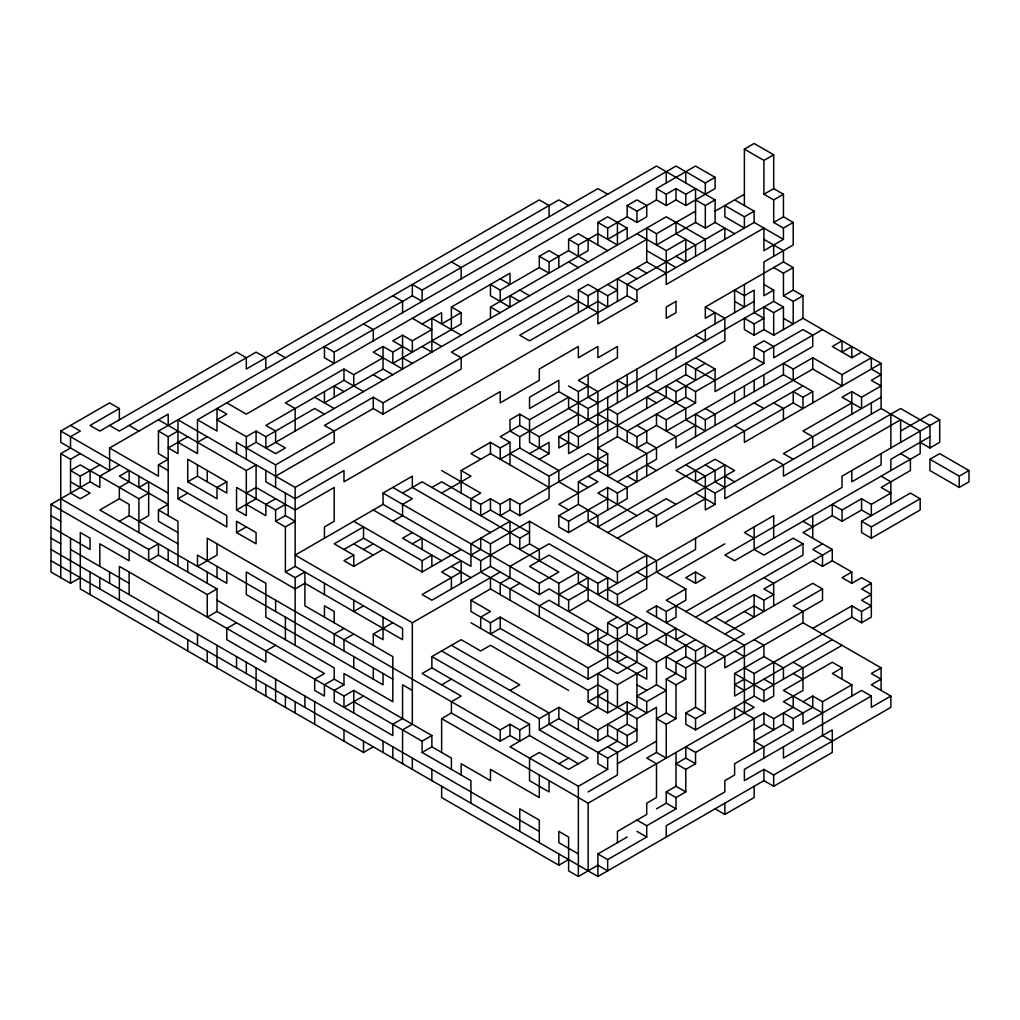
<?xml version="1.0" encoding="UTF-8"?>
<svg xmlns="http://www.w3.org/2000/svg" width="1020" height="1020" viewBox="0 0 1020 1020"><rect width="100%" height="100%" fill="white"/><g stroke="black" fill="none" stroke-linecap="round" stroke-linejoin="round"><path stroke-width="1.5" d="M168.185 425.429L168.185 414.145L109.599 447.984L109.599 470.526L60.766 442.336L60.766 431.065L109.599 402.875L119.365 408.51L119.365 419.781M119.365 408.51L90.066 425.429L99.832 431.065L236.551 352.13L246.317 357.765L246.317 369.036L539.299 199.894L549.066 205.53L549.066 216.814M60.766 577.664L60.766 453.619L70.533 447.984L70.533 436.7L80.299 431.065L70.533 425.429M60.766 453.619L70.533 459.255L80.299 453.619M148.665 493.081L138.898 498.729L80.299 464.89L70.533 470.526L80.299 476.174L99.832 464.89M109.599 447.984L158.431 476.174L158.431 464.89L168.185 459.255L158.431 453.619L158.431 431.065L558.832 199.894L568.599 205.53M80.299 577.664L70.533 583.3L51 572.029L51 504.364L90.066 481.81L90.066 470.526M119.365 464.89L99.832 476.174L99.832 487.445L90.066 481.81M158.431 431.065L168.185 436.7L177.952 431.065M177.952 442.336L197.485 453.619L197.485 419.781L412.335 295.736L422.101 301.384L422.101 290.101L412.335 284.465L412.335 295.736M422.101 290.101L597.898 188.611L607.665 194.246M187.718 436.7L168.185 447.971L177.952 453.619L177.952 419.781L295.15 487.445L627.185 295.736L636.952 301.384L636.952 290.101L754.15 222.449L754.15 211.165L734.617 199.894M334.216 352.13L334.216 363.4L324.449 357.765L324.449 346.481L334.216 352.13L656.485 166.056L715.084 199.894L715.084 222.449L734.617 233.72M197.485 442.336L207.251 436.7M119.365 521.271L129.132 515.635L129.132 504.364L119.365 498.729L99.832 510L226.784 583.3L226.784 572.016M383.048 357.765L353.749 374.684L343.982 369.036L285.383 402.875L295.15 408.51L295.15 431.065M402.568 346.481L392.815 352.13L383.048 346.481L373.282 352.13L402.568 369.036L402.568 335.21L392.815 340.846L412.335 352.13L412.335 340.846L431.868 329.575L412.335 318.291M422.101 323.939L441.634 312.655L441.634 323.939L461.167 312.655L461.167 323.939L392.815 363.4L392.815 352.13M451.401 329.575L451.401 307.02L510 273.194L510 284.465L500.233 278.83M519.766 301.384L510 295.736L510 307.02L490.467 295.736L490.467 284.465L500.233 290.101L539.299 267.546L539.299 256.275L549.066 250.639L558.832 256.275L558.832 267.546M588.132 261.91L568.599 250.639L568.599 239.356L578.365 233.72L607.665 250.639M597.898 245.004L597.898 222.449L607.665 216.801L627.185 228.085L627.185 239.356M627.185 216.801L627.185 205.53L636.952 199.894L646.718 205.53L646.718 216.801L636.952 222.449L627.185 216.801L607.665 228.085L597.898 222.449M656.485 199.894L656.485 188.611L695.551 166.056L715.084 177.34L715.084 188.611L685.784 205.53L676.018 199.894L666.251 205.53L656.485 199.894L636.952 211.165L627.185 205.53M197.485 419.781L217.018 431.065L217.018 408.51L226.784 414.145L217.018 419.781L246.317 436.7L256.084 431.065L265.85 436.7L314.683 408.51L324.449 414.145M363.515 391.591L343.982 380.32L265.85 425.429L275.617 431.065L275.617 442.336L285.383 447.971L275.617 453.619L256.084 442.336L246.317 447.971M539.299 256.275L549.066 261.91L568.599 250.639M568.599 239.356L578.365 244.991L597.898 233.72L617.431 245.004L617.431 222.449M656.485 188.611L666.251 194.246L676.018 188.611L685.784 194.246L695.551 188.611L695.551 222.449L705.317 228.085L715.084 222.449M744.383 149.149L754.15 143.501L773.683 154.785L773.683 188.611L763.916 194.259L763.916 160.42L744.383 149.149L744.383 205.53M187.718 481.81L197.485 476.174L226.784 493.081L226.784 481.81L187.718 459.255L187.718 481.81L217.018 498.716L217.018 487.445L226.784 481.81M383.048 346.481L383.048 369.036L324.449 402.875L324.449 391.591M490.467 318.291L490.467 307.02L588.132 250.639L588.132 239.356M627.185 228.085L607.665 239.356L607.665 228.085M226.784 402.875L246.317 414.145L676.018 166.056L705.317 182.975L715.084 177.34M138.898 521.271L148.665 515.635L148.665 481.81L138.898 487.445L138.898 476.174M177.952 532.555L158.431 521.271L158.431 510L168.185 504.364L119.365 476.174L129.132 470.526L129.132 481.81L119.365 487.445L119.365 498.729M177.952 498.729L226.784 526.919L226.784 515.635L177.952 487.445L177.952 498.729L187.718 493.081M763.916 160.42L773.683 154.785M158.431 419.781L246.317 470.526L256.084 464.89L256.084 498.716L236.551 510L236.551 487.445L275.617 510L285.383 504.364M597.898 312.655L568.599 295.736L383.048 402.875L373.282 397.226L324.449 425.429L334.216 431.065L334.216 442.336L275.617 476.174M646.718 239.356L451.401 352.13L461.167 357.765L461.167 369.036L383.048 414.145L373.282 408.51L275.617 464.89L236.551 442.336L236.551 453.619M578.365 312.655L578.365 290.101L588.132 295.736L646.718 261.91L646.718 228.085L656.485 233.72L695.551 211.165M695.551 199.894L705.317 205.53L715.084 199.894M578.365 290.101L588.132 284.465L607.665 295.749L607.665 307.02L597.898 301.384L529.533 340.846L519.766 335.21L578.365 301.384M695.551 222.449L656.485 244.991L656.485 233.72M715.084 211.165L744.383 194.259M60.766 498.729L148.665 549.474L158.431 543.826L158.431 555.109L217.018 588.935L217.018 611.49L324.449 673.506L314.683 679.154L314.683 690.425L324.449 696.061L324.449 684.79L334.216 679.154L343.982 684.79L343.982 673.506L392.815 701.709L392.815 656.599L304.916 605.854L304.916 572.016L295.15 577.664L285.383 572.016L285.383 526.919L295.15 521.271L285.383 515.635L275.617 521.271L275.617 510M246.317 493.081L256.084 487.445L295.15 510L334.216 487.445L334.216 521.271L324.449 526.919L324.449 538.19M783.449 329.575L783.449 307.02L773.683 301.384L773.683 290.101L763.916 295.749L763.916 261.91L793.216 245.004L793.216 222.449L783.449 228.085L783.449 239.356L763.916 250.639L763.916 228.085L666.251 284.465L666.251 250.639L685.784 239.356L685.784 261.91L676.018 256.275M158.431 555.109L148.665 560.745L148.665 549.474M607.665 295.749L617.431 290.101L607.665 284.465M744.383 216.801L744.383 228.085L724.85 216.801L724.85 205.53L744.383 216.801L754.15 211.165M773.683 199.894L783.449 194.259L783.449 216.801L773.683 222.449L773.683 199.894L763.916 194.259M275.617 498.716L265.85 504.364L265.85 515.635L246.317 504.364M236.551 532.555L256.084 543.826L256.084 532.555L236.551 521.271L236.551 532.555L246.317 526.919M636.952 301.384L597.898 323.939L597.898 290.101M51 504.364L207.251 594.571L217.018 588.935M500.233 572.016L412.335 622.761L295.15 555.109L383.048 504.364L383.048 493.081L412.335 476.174L412.335 487.445L490.467 532.555M597.898 425.429L568.599 408.51L568.599 397.239L529.533 419.781L519.766 414.145L510 419.781L510 431.065L519.766 436.7L754.15 301.384M558.832 391.591L529.533 408.51L529.533 397.239L558.832 380.32L558.832 391.591L588.132 408.51L773.683 301.384M715.084 323.939L715.084 312.655L705.317 318.291L705.317 307.02L783.449 261.91L783.449 250.639L763.916 239.356M402.568 493.081L422.101 481.81L519.766 538.19L529.533 532.555L490.467 510L480.7 515.635L480.7 504.364L490.467 498.716L500.233 504.364L510 498.716L519.766 504.364L607.665 453.619L607.665 476.174L695.551 425.429M510 464.89L510 442.336L500.233 447.984L490.467 442.336L470.934 453.619L480.7 459.255M578.365 414.145L539.299 436.7L519.766 425.429L500.233 436.7L510 442.336M568.599 385.955L578.365 391.591L588.132 385.955M783.449 273.194L793.216 267.546L793.216 290.101L783.449 295.749L783.449 273.194L773.683 267.546M217.018 611.49L207.251 617.125L207.251 594.571M285.383 572.016L295.15 566.38L402.568 628.409L402.568 639.68L304.916 583.3L295.15 588.935L207.251 538.19L207.251 560.745M431.868 487.445L441.634 481.81L480.7 504.364M461.167 493.081L461.167 470.526L490.467 453.619L549.066 487.445M343.982 549.474L363.515 538.19L422.101 572.016L461.167 549.474M392.815 521.271L402.568 515.635L402.568 504.364L412.335 498.716L392.815 487.445M441.634 493.081L470.934 476.174L461.167 470.526M519.766 436.7L519.766 447.984L500.233 459.255L500.233 447.984M236.551 622.761L226.784 628.409L226.784 639.68L265.85 662.235L265.85 650.964L275.617 645.316M353.749 566.38L353.749 555.109L343.982 560.745L353.749 566.38L383.048 549.474M363.515 549.474L373.282 543.826M529.533 453.619L549.066 442.336L549.066 453.619L539.299 459.255M568.599 442.336L558.832 447.984L558.832 436.7L724.85 340.846L724.85 318.291L705.317 307.02M920.168 442.336L929.934 447.984L939.7 442.336L939.7 419.794L842.048 476.174L842.048 487.445L724.85 555.109L734.617 560.745L920.168 453.619L920.168 431.065L881.101 408.51L881.101 363.4L802.982 318.304L773.683 335.21L763.916 329.575L754.15 335.21L744.383 329.575L744.383 318.304L754.15 323.939L763.916 318.304L754.15 312.655L754.15 290.101L744.383 295.749L734.617 290.101L734.617 312.655M763.916 329.575L763.916 307.02L773.683 312.655L783.449 307.02M783.449 295.749L793.216 301.384L802.982 295.749L802.982 318.304M412.335 532.555L402.568 538.19L441.634 560.745M763.916 363.4L754.15 357.765L754.15 346.494L763.916 352.13L763.916 363.4L715.084 391.591L715.084 369.036L676.018 391.591L666.251 385.955L666.251 397.239L568.599 453.619L568.599 431.065L578.365 436.7L607.665 419.781M607.665 408.51L617.431 414.145L685.784 374.684L695.551 380.32L695.551 369.036L705.317 363.4M412.335 543.826L422.101 538.19L422.101 549.474M754.15 346.494L763.916 340.846L773.683 346.494L773.683 357.765L822.515 329.575M510 453.619L549.066 476.174L588.132 453.619L607.665 464.89L578.365 481.81L578.365 504.364L597.898 515.635L597.898 526.919L715.084 459.255L734.617 470.539L617.431 538.19M646.718 476.174L646.718 453.619L617.431 436.7L597.898 447.984L607.665 453.619M676.018 380.32L695.551 391.591L695.551 402.875L685.784 397.239L627.185 431.065L627.185 442.336M695.551 391.591L754.15 357.765M763.916 352.13L802.982 329.575L812.749 335.21L812.749 346.494L666.251 431.065L666.251 419.781L695.551 402.875M353.749 521.271L422.101 560.745L431.868 555.109L431.868 566.38M549.066 476.174L549.066 498.729L519.766 515.635L510 510L500.233 515.635L500.233 504.364M597.898 414.145L636.952 436.7L656.485 425.429L676.018 436.7L676.018 447.984L812.749 369.049L842.048 385.955L842.048 374.684L812.749 357.765L793.216 369.049L783.449 363.4L783.449 374.684L812.749 391.591L812.749 402.875M363.515 605.854L353.749 611.49L353.749 600.219M617.431 481.81L656.485 459.255L656.485 447.984L646.718 442.336L636.952 447.984L636.952 436.7M343.982 628.409L334.216 634.045L334.216 645.316M470.934 555.109L480.7 549.461L480.7 538.19L490.467 543.826L529.533 521.271L617.431 572.016L646.718 555.109L646.718 588.935L617.431 605.854L617.431 594.571L607.665 588.935M695.551 436.7L695.551 414.145L705.317 419.794L783.449 374.684M353.749 634.045L343.982 639.68L343.982 650.964M461.167 572.016L422.101 594.571L431.868 600.206L490.467 566.38L539.299 594.571L549.066 588.935L568.599 600.206L588.132 588.935M383.048 504.364L480.7 560.745L510 543.826L558.832 572.016L539.299 583.3L383.048 493.081M265.85 470.526L265.85 481.81L295.15 498.716L343.982 470.526L343.982 481.81L500.233 391.591L500.233 402.875L539.299 380.32L539.299 369.036L578.365 346.481L578.365 357.765L597.898 346.481L597.898 357.765L617.431 346.494L617.431 357.765L578.365 380.32L597.898 391.591L597.898 470.526L627.185 487.445L627.185 498.729L568.599 532.555L558.832 526.919L558.832 515.635L578.365 504.364M802.982 385.955L617.431 493.081L607.665 487.445L597.898 493.081L636.952 515.635M373.282 645.316L373.282 634.045L392.815 622.761M529.533 521.271L529.533 543.826L519.766 549.461L519.766 538.19M558.832 515.635L568.599 521.271L607.665 498.729M851.815 357.765L851.815 346.494L842.048 352.13L842.048 340.846L832.282 346.494L851.815 357.765L861.568 352.13M812.749 391.591L802.982 397.239L802.982 408.51L793.216 402.875L676.018 470.526L715.084 493.081L773.683 459.255L783.449 464.89L783.449 476.174L900.634 408.51L929.934 425.429L929.934 447.984M842.048 374.684L871.335 357.765L871.335 369.049L881.101 374.684L871.335 380.32L881.101 385.955L861.568 397.239L851.815 391.591L842.048 397.239L861.568 408.51L861.568 397.239M470.934 600.219L490.467 588.935L646.718 679.154L646.718 667.87L617.431 650.964L588.132 667.87L500.233 617.125L490.467 622.761L470.934 611.49L470.934 600.219L490.467 611.49L480.7 617.125L480.7 628.409M881.101 363.4L744.383 442.336L744.383 431.065L734.617 425.429M343.982 684.79L334.216 690.425L334.216 701.709L392.815 735.535L392.815 724.251L402.568 718.615L402.568 684.79L412.335 690.425M519.766 583.3L510 588.935L510 600.219M607.665 532.555L666.251 498.729L676.018 504.364M119.365 600.219L119.365 566.38L343.982 696.061L353.749 690.425L431.868 735.535L431.868 746.806L451.401 758.09L451.401 769.36M851.815 402.875L802.982 431.065L812.749 436.7L812.749 447.984M363.515 696.061L343.982 707.344L343.982 696.061M578.365 763.725L529.533 735.535L529.533 724.251L431.868 667.87L431.868 656.599L461.167 639.68L480.7 650.964L490.467 645.316L568.599 690.425M607.665 600.219L607.665 577.664L597.898 583.3L549.066 555.109L529.533 566.38L558.832 583.3L578.365 572.016L578.365 583.3L695.551 650.951L705.317 645.316L705.317 656.599M705.317 498.729L656.485 526.919L656.485 515.635L646.718 510M881.101 397.239L783.449 453.619L793.216 459.255M431.868 667.87L422.101 673.506L461.167 696.061L451.401 701.709L451.401 712.98L500.233 741.17L510 735.535L519.766 741.17L519.766 729.899L529.533 724.251M646.718 645.316L627.185 634.045L607.665 645.316L607.665 667.87L588.132 679.154L500.233 628.409L490.467 634.045L490.467 622.761M558.832 594.571L588.132 577.664L588.132 600.206L568.599 611.49L568.599 600.206M715.084 493.081L715.084 504.364L705.317 510L705.317 476.174L685.784 464.89M881.101 408.51L724.85 498.729L724.85 464.89L695.551 481.81L695.551 470.526M441.634 684.79L451.401 679.154M617.431 594.571L695.551 549.474L695.551 538.19M900.634 431.065L929.934 414.145L939.7 419.794M51 526.919L90.066 549.474L90.066 538.19L80.299 532.555L80.299 588.935L363.515 752.454L373.282 746.806M666.251 577.664L724.85 543.826M441.634 752.454L441.634 718.615L451.401 712.98M480.7 560.745L480.7 572.016L588.132 634.045L597.898 628.409L597.898 650.964M588.132 634.045L588.132 645.316L607.665 634.045L607.665 622.761L617.431 617.125M695.551 572.029L685.784 577.664L695.551 583.3L705.317 577.664L695.551 572.029L695.551 583.3M929.934 436.7L890.868 459.255L890.868 470.539M353.749 701.709L422.101 741.17L431.868 735.535M510 690.425L519.766 684.79L451.401 645.316M607.665 622.761L617.431 628.409L636.952 617.125M588.132 510L588.132 521.271L656.485 560.745L656.485 572.016L685.784 588.935L685.784 600.219L666.251 611.49L656.485 605.854L646.718 611.49L724.85 656.599L724.85 667.87L802.982 622.774L881.101 667.87L881.101 690.425M685.784 588.935L666.251 600.219L744.383 645.316L744.383 712.98M422.101 741.17L422.101 752.454L431.868 746.806M636.952 628.409L646.718 622.761L646.718 634.045L636.952 639.68L636.952 628.409L588.132 600.206M900.634 453.619L910.401 459.255L910.401 470.539L881.101 487.445L890.868 493.081L871.335 504.364L871.335 515.635L861.568 510L842.048 521.284L832.282 515.635L802.982 532.555L832.282 549.474L832.282 560.745L822.515 566.38L812.749 560.745M832.282 515.635L832.282 504.364L842.048 510L861.568 498.729L871.335 504.364M929.934 459.255L939.7 453.619L969 470.539L969 481.81L959.233 487.445L929.934 470.539L929.934 459.255L959.233 476.174L969 470.539M685.784 611.49L802.982 543.826L802.982 555.109L695.551 617.125M217.018 543.826L217.018 555.109L197.485 566.38L197.485 555.109L500.233 729.899L510 724.251L519.766 729.899M627.185 656.599L617.431 662.235L617.431 628.409M822.515 543.826L812.749 549.474L822.515 555.109L822.515 566.38M861.568 521.284L910.401 493.081L920.168 498.729L920.168 510L871.335 538.19L861.568 532.555L861.568 521.284L871.335 526.919L920.168 498.729M431.868 656.599L539.299 718.615L558.832 707.344L597.898 729.899L636.952 707.344L636.952 673.506M588.132 690.425L597.898 684.79L607.665 690.425L607.665 712.98L588.132 701.709L588.132 690.425L470.934 622.761M685.784 634.045L676.018 639.68L676.018 628.409L636.952 650.951L636.952 662.235L617.431 673.506L607.665 667.87M705.317 622.761L754.15 594.571L763.916 600.219L773.683 594.571L763.916 588.935L832.282 549.474M529.533 735.535L510 746.806L578.365 786.28L607.665 769.36L607.665 758.09L636.952 741.17L636.952 718.615L656.485 707.344L656.485 752.454L646.718 758.09L656.485 763.725L656.485 797.551L646.718 803.199L646.718 814.47L617.431 831.389L617.431 842.66M539.299 718.615L539.299 729.899L558.832 718.615L597.898 741.17L607.665 735.535L627.185 746.806L627.185 735.535L636.952 729.899L627.185 724.251L617.431 729.899L617.431 741.17L597.898 752.454L597.898 763.725L607.665 769.36M588.132 701.709L607.665 690.425M578.365 729.899L578.365 718.615L597.898 707.344L597.898 673.506L617.431 684.79L646.718 667.87M539.299 617.125L539.299 605.854L549.066 600.206L656.485 662.235L695.551 639.68M724.85 622.774L754.15 605.854L763.916 611.49L763.916 600.219M685.784 645.316L685.784 656.599L676.018 662.235L676.018 673.506L666.251 679.154L666.251 712.98L656.485 718.615L666.251 724.251L676.018 718.615L676.018 684.79L685.784 679.154L685.784 667.87L666.251 656.599L666.251 667.87L685.784 679.154M724.85 634.045L812.749 583.3L822.515 588.935L822.515 600.219L705.317 667.87L685.784 656.599M607.665 712.98L627.185 701.709L646.718 712.98L646.718 701.696L666.251 690.425L656.485 684.79L636.952 696.061L646.718 701.696M685.784 667.87L744.383 634.045L715.084 617.125M822.515 588.935L793.216 605.854L802.982 611.49L802.982 622.774M851.815 583.3L851.815 572.029L842.048 577.664L851.815 583.3L861.568 577.664L871.335 583.3L871.335 617.125L861.568 622.774L851.815 617.125L754.15 673.506L744.383 667.87M558.832 763.725L568.599 758.09M871.335 583.3L861.568 588.935L871.335 594.571L861.568 600.219L871.335 605.854L861.568 611.49L851.815 605.854L812.749 628.409M832.282 639.68L734.617 696.061L734.617 673.506L763.916 656.599L783.449 667.87L783.449 679.154M773.683 662.235L773.683 696.061L763.916 701.709L754.15 696.061L695.551 729.899L685.784 724.251L685.784 712.98L695.551 707.344L705.317 712.98L705.317 667.87M744.383 679.154L734.617 684.79L744.383 690.425M617.431 763.725L656.485 741.17M685.784 712.98L695.551 718.615L705.317 712.98M588.132 791.915L617.431 774.996L617.431 752.454L607.665 746.806M734.617 673.506L763.916 690.425L842.048 645.316M441.634 718.615L588.132 803.199L754.15 707.344L744.383 701.709M685.784 758.09L676.018 763.725L685.784 769.36L695.551 763.725L695.551 752.454L685.784 746.806L685.784 758.09L695.551 763.725M695.551 752.454L763.916 712.98L773.683 718.615L793.216 707.344L793.216 696.061M842.048 679.154L842.048 667.87L832.282 673.519L851.815 684.79L851.815 696.061M754.15 729.899L763.916 724.251L763.916 712.98M802.982 701.709L812.749 696.061L822.515 701.709L851.815 684.79M656.485 808.834L666.251 803.199L666.251 791.915L676.018 786.28L685.784 791.915L685.784 769.36M783.449 724.251L783.449 712.98L793.216 718.615L793.216 729.899L783.449 724.251L754.15 741.17L763.916 746.806L763.916 758.09M793.216 718.615L812.749 707.344L812.749 696.061M881.101 667.87L871.335 673.519L881.101 679.154L871.335 684.79L890.868 696.061L890.868 707.344L773.683 775.009L763.916 769.36L744.383 780.644L744.383 769.36L871.335 696.061L871.335 707.344L890.868 696.061M441.634 786.28L441.634 797.551L558.832 865.215L568.599 859.579M666.251 791.915L676.018 797.551L685.784 791.915M793.216 729.899L734.617 763.725L734.617 774.996L724.85 780.644L724.85 791.915L666.251 825.741L666.251 837.025M51 560.745L597.898 876.499L597.898 853.944L627.185 837.025M636.952 820.106L646.718 825.741L676.018 808.834L676.018 797.551M578.365 853.944L558.832 842.66L558.832 831.389L568.599 837.025L568.599 870.85L578.365 876.499L597.898 865.215L607.665 870.85L607.665 859.579L646.718 837.025L646.718 825.741M597.898 876.499L763.916 780.644L763.916 769.36M715.084 808.834L724.85 814.47L754.15 797.551L754.15 786.28M763.916 780.644L773.683 786.28L832.282 752.454L832.282 729.899L783.449 758.09L783.449 746.806M773.683 188.611L783.449 194.259M783.449 216.801L793.216 222.449M773.683 222.449L783.449 228.085M754.15 222.449L783.449 239.356M783.449 261.91L793.216 267.546M793.216 290.101L802.982 295.749M763.916 284.465L773.683 290.101M636.952 233.72L666.251 250.639M783.449 318.304L793.216 323.939L793.216 301.384M646.718 250.639L676.018 267.546M734.617 301.384L744.383 307.02L744.383 284.465M646.718 261.91L666.251 273.194M636.952 267.546L646.718 273.194M627.185 273.194L636.952 278.83M636.952 290.101L617.431 278.83L617.431 301.384M568.599 261.91L578.365 267.546M695.551 335.21L705.317 340.846L705.317 329.575M802.982 397.239L793.216 391.591L793.216 402.875M539.299 267.546L549.066 273.194L549.066 261.91M695.551 357.765L715.084 369.036M773.683 402.875L783.449 408.51L783.449 419.794M715.084 380.32L685.784 363.4L685.784 374.684M754.15 402.875L763.916 408.51M881.101 476.174L890.868 481.81L890.868 504.364M519.766 290.101L529.533 295.736M451.401 261.91L461.167 267.546L461.167 278.83M705.317 408.51L715.084 414.145L715.084 425.429M646.718 385.955L685.784 408.51L685.784 419.794L705.317 431.065L705.317 419.794M490.467 307.02L500.233 312.655M627.185 385.955L617.431 380.32L617.431 402.875M656.485 402.875L646.718 397.239L646.718 408.51M666.251 419.781L656.485 414.145L656.485 425.429M451.401 307.02L461.167 312.655M597.898 402.875L588.132 397.239L588.132 374.684M636.952 425.429L646.718 431.065L646.718 442.336M705.317 464.89L715.084 470.539L715.084 481.81L724.85 487.445M724.85 476.174L734.617 481.81M802.982 521.284L812.749 526.919M392.815 295.736L402.568 301.384L402.568 312.655M461.167 335.21L431.868 318.291L431.868 352.13L422.101 346.481M802.982 543.826L793.216 538.19L763.916 555.109L754.15 549.474L754.15 526.919M832.282 560.745L851.815 572.029M431.868 340.846L441.634 346.481M646.718 464.89L656.485 470.539M695.551 493.081L715.084 504.364M402.568 335.21L412.335 340.846M754.15 538.19L744.383 532.555L773.683 515.635L773.683 538.19M363.515 323.939L373.282 329.575L373.282 340.846M558.832 436.7L578.365 447.984L578.365 436.7M627.185 476.174L636.952 481.81L636.952 470.539M402.568 357.765L412.335 363.4M549.066 453.619L529.533 442.336L529.533 419.781M588.132 476.174L597.898 481.81L558.832 504.364L568.599 510M763.916 577.664L773.683 583.3L773.683 605.854M383.048 369.036L392.815 374.684M519.766 447.984L558.832 470.526L558.832 481.81L578.365 493.081M578.365 481.81L588.132 487.445M373.282 374.684L383.048 380.32M744.383 611.49L754.15 617.125L754.15 594.571M842.048 667.87L832.282 662.235L783.449 690.425L822.515 712.98M275.617 352.13L285.383 357.765M343.982 391.591L334.216 385.955L334.216 397.239M871.335 696.061L861.568 690.425L802.982 724.251L802.982 712.98L783.449 701.709L802.982 690.425L802.982 667.87L793.216 662.235M636.952 572.016L646.718 577.664M754.15 639.68L763.916 645.316L763.916 656.599M314.683 397.226L334.216 408.51M441.634 470.526L480.7 493.081L470.934 498.716L470.934 510M793.216 673.506L802.982 679.154M734.617 650.951L744.383 656.599M529.533 543.826L539.299 549.474L539.299 560.745M763.916 679.154L773.683 684.79M656.485 639.68L676.018 650.951M832.282 741.17L822.515 735.535L822.515 701.709M763.916 724.251L773.683 729.899L773.683 718.615M373.282 510L470.934 566.38L470.934 543.826L510 521.271L510 543.826M597.898 639.68L607.665 645.316M666.251 679.154L676.018 684.79M451.401 566.38L470.934 577.664M636.952 684.79L646.718 690.425M666.251 712.98L676.018 718.615M353.749 543.826L373.282 555.109M129.132 425.429L138.898 431.065M353.749 555.109L334.216 543.826L363.515 526.919L363.515 538.19M597.898 696.061L636.952 718.615M109.599 425.429L119.365 431.065L256.084 352.13L265.85 357.765L265.85 369.036M275.617 521.271L285.383 526.919M158.431 464.89L168.185 470.526M236.551 510L246.317 515.635L246.317 470.526M627.185 735.535L607.665 724.251L607.665 735.535M656.485 752.454L666.251 758.09L666.251 724.251M60.766 431.065L168.185 493.081M441.634 650.964L549.066 712.98L549.066 724.251L607.665 758.09M158.431 510L177.952 521.271L177.952 566.38M373.282 634.045L383.048 639.68L383.048 617.125M539.299 729.899L588.132 758.09L568.599 769.36L539.299 752.454L529.533 758.09L529.533 780.644L549.066 791.915L549.066 780.644M666.251 803.199L676.018 808.834M70.533 481.81L90.066 493.081L80.299 498.729L70.533 493.081L70.533 459.255M129.132 515.635L177.952 543.826M392.815 679.154L246.317 594.571L246.317 572.016L265.85 583.3L265.85 617.125L383.048 684.79L383.048 673.506M636.952 831.389L646.718 837.025M217.018 600.219L334.216 667.87L334.216 679.154M51 515.635L60.766 521.284M51 538.19L60.766 543.826M70.533 549.474L129.132 583.3M422.101 752.454L470.934 780.644L470.934 803.199M597.898 853.944L607.665 859.579M51 549.474L539.299 831.389M959.233 476.174L959.233 487.445M900.634 442.336L900.634 419.794L597.898 594.571L597.898 583.3M890.868 414.145L890.868 447.984M881.101 453.619L881.101 464.89L851.815 481.81L851.815 470.539M871.335 402.875L871.335 414.145M871.335 526.919L871.335 538.19M861.568 498.729L861.568 510M861.568 611.49L861.568 622.774M851.815 391.591L851.815 414.145M851.815 605.854L851.815 617.125M842.048 510L842.048 521.284M812.749 357.765L812.749 369.049M812.749 515.635L812.749 538.19M793.216 369.049L793.216 380.32M773.683 245.004L773.683 256.275M773.683 312.655L773.683 335.21M773.683 775.009L773.683 786.28M763.916 374.684L763.916 385.955M763.916 690.425L763.916 701.709M754.15 323.939L754.15 335.21M754.15 380.32L754.15 391.591M754.15 673.506L754.15 696.061M754.15 752.454L754.15 718.615L734.617 707.344L734.617 718.615M744.383 385.955L744.383 397.239M734.617 391.591L734.617 402.875M724.85 239.356L724.85 228.085L627.185 284.465L627.185 295.736M724.85 803.199L724.85 814.47M705.317 182.975L705.317 194.246M705.317 205.53L705.317 228.085M705.317 250.639L705.317 239.356L666.251 216.801L265.85 447.971L265.85 436.7M695.551 256.275L695.551 245.004L676.018 233.72L676.018 222.449M695.551 650.951L695.551 707.344M695.551 718.615L695.551 729.899M685.784 171.704L685.784 182.975M685.784 194.246L685.784 205.53M685.784 385.955L685.784 397.239M676.018 188.611L676.018 199.894M676.018 346.494L676.018 357.765M676.018 391.591L676.018 402.875M676.018 605.854L676.018 617.125L666.251 622.761L666.251 611.49M676.018 752.454L676.018 786.28M666.251 171.704L666.251 182.975M666.251 194.246L666.251 205.53M666.251 634.045L666.251 645.316M656.485 369.036L656.485 380.32M656.485 605.854L656.485 617.125M656.485 662.235L656.485 684.79M636.952 211.165L636.952 222.449M636.952 369.036L636.952 391.591M627.185 374.684L627.185 397.239M627.185 622.761L627.185 634.045M627.185 701.709L627.185 724.251M617.431 414.145L617.431 436.7M617.431 493.081L617.431 504.364M617.431 572.016L617.431 583.3L549.066 543.826L510 566.38L510 577.664L500.233 583.3L500.233 594.571M617.431 684.79L617.431 707.344M607.665 397.239L607.665 431.065M607.665 487.445L607.665 510M597.898 729.899L597.898 741.17M588.132 295.736L588.132 307.02M588.132 408.51L588.132 419.781M588.132 667.87L588.132 679.154M588.132 803.199L588.132 870.85M578.365 244.991L578.365 256.275M578.365 391.591L578.365 425.429M578.365 786.28L578.365 876.499M568.599 521.271L568.599 532.555M558.832 583.3L558.832 605.854M558.832 707.344L558.832 718.615M558.832 853.944L558.832 865.215M539.299 436.7L539.299 447.984M539.299 583.3L539.299 594.571M539.299 774.996L539.299 797.551L490.467 769.36L490.467 780.644L461.167 763.725L461.167 774.996M539.299 842.66L539.299 820.106L519.766 808.834L519.766 831.389M519.766 414.145L519.766 425.429M519.766 504.364L519.766 515.635M510 498.716L510 510M510 724.251L510 735.535M500.233 290.101L500.233 301.384M500.233 617.125L500.233 628.409M500.233 729.899L500.233 741.17M490.467 442.336L490.467 453.619M490.467 498.716L490.467 510M490.467 543.826L490.467 566.38M490.467 577.664L490.467 588.935M461.167 583.3L461.167 560.745L441.634 572.016L451.401 577.664L451.401 588.935M431.868 769.36L431.868 780.644M422.101 560.745L422.101 572.016M412.335 622.761L412.335 724.251L402.568 729.899L402.568 763.725M412.335 758.09L412.335 769.36M392.815 746.806L392.815 758.09M383.048 402.875L383.048 414.145M383.048 741.17L383.048 752.454M373.282 397.226L373.282 408.51M373.282 667.87L373.282 679.154M363.515 741.17L363.515 752.454M353.749 374.684L353.749 385.955M353.749 656.599L353.749 667.87M353.749 690.425L353.749 712.98M343.982 369.036L343.982 380.32M343.982 729.899L343.982 741.17M334.216 622.761L334.216 611.49L324.449 605.854L324.449 617.125M324.449 583.3L324.449 594.571M314.683 701.709L314.683 724.264M304.916 696.061L304.916 707.344M295.15 487.445L295.15 566.38M295.15 577.664L295.15 645.316M295.15 701.709L295.15 712.98M285.383 493.081L285.383 515.635M285.383 617.125L285.383 639.68M285.383 696.061L285.383 707.344M275.617 464.89L275.617 487.445M275.617 600.219L275.617 611.49M275.617 679.154L275.617 701.709M265.85 684.79L265.85 696.061M256.084 431.065L256.084 442.336M256.084 667.87L256.084 690.425M246.317 436.7L246.317 459.255M246.317 662.235L246.317 673.519M236.551 656.599L236.551 667.87M217.018 566.38L217.018 577.664M217.018 645.316L217.018 667.87M207.251 470.526L207.251 481.81M207.251 572.016L207.251 583.3M207.251 650.964L207.251 662.235M197.485 464.89L197.485 476.174M197.485 634.045L197.485 645.316M187.718 560.745L187.718 572.016M187.718 639.68L187.718 650.964M168.185 436.7L168.185 515.635M168.185 549.474L168.185 560.745M158.431 611.49L158.431 622.774M138.898 498.729L138.898 532.555M129.132 549.474L129.132 560.745L99.832 543.826L99.832 566.38M129.132 572.029L129.132 594.571M109.599 572.029L109.599 583.3M99.832 577.664L99.832 588.935M90.066 572.029L90.066 594.571M80.299 476.174L80.299 487.445M70.533 538.19L70.533 583.3M676.018 301.384L666.251 307.02L666.251 318.291L676.018 312.655L676.018 301.384"/></g></svg>
